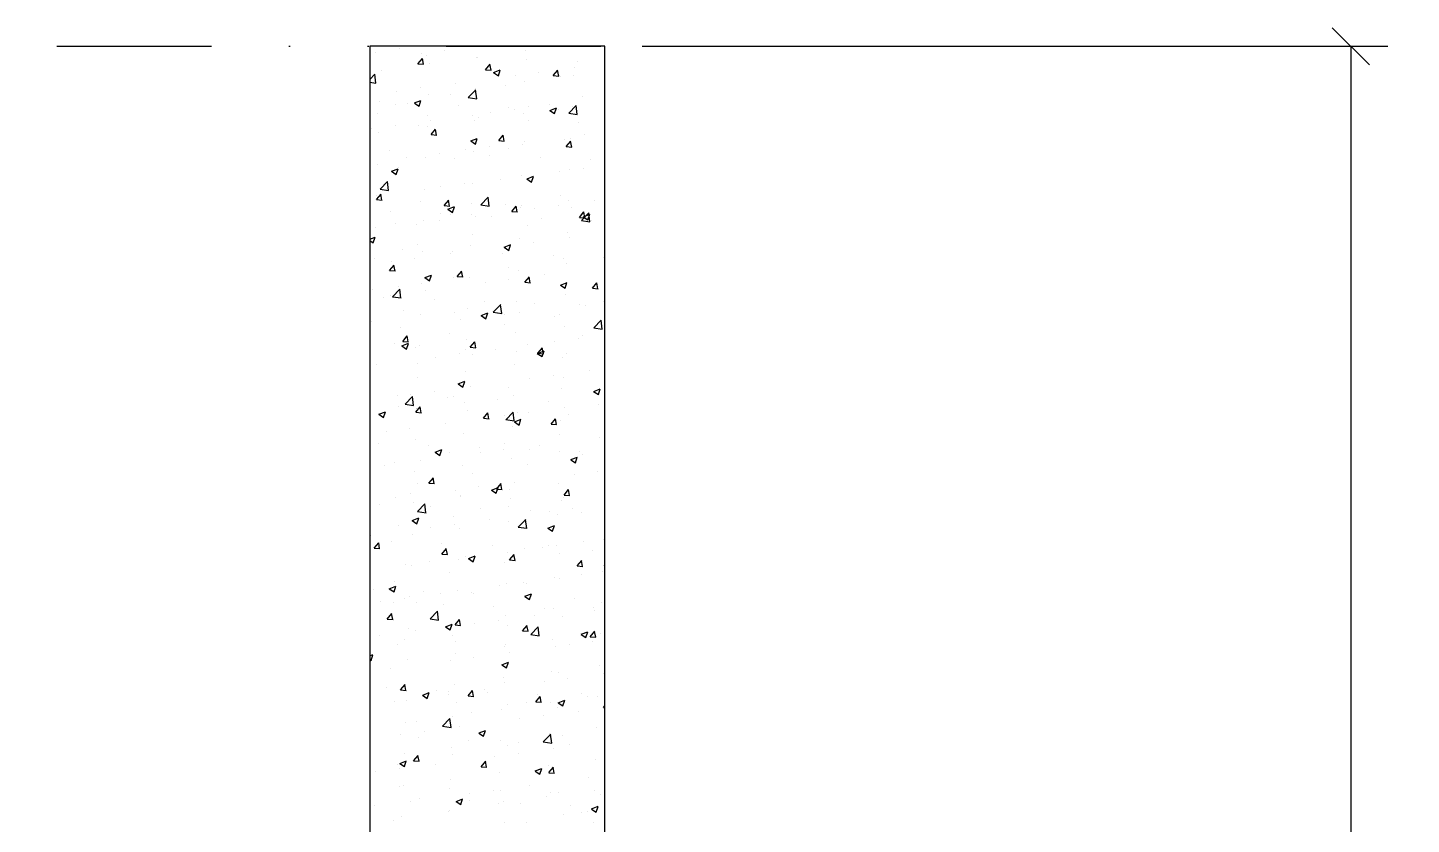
# Model space of a CAD drawing. Header units: millimetres. Extents: x 787 to 8287, y -592 to 17063.
# Drawn here: x 2721.5 to 2833.3, y 9296.5 to 9360.9 of the extents above; entities that cross this region are included whole.
import ezdxf

# ---------------------------------------------------------------- set-up
doc = ezdxf.new("R2010")
doc.units = ezdxf.units.MM
doc.linetypes.add('DIVIDE2', pattern=[0.625, 0.25, -0.125, 0, -0.125, 0, -0.125])
doc.layers.add('COTA', color=241, linetype='Continuous')
doc.layers.add('Nível', color=160, linetype='Continuous')

# ---------------------------------------------------------------- blocks, each defined once
blk = doc.blocks.new('_Oblique')
at = {"color": 0, "linetype": 'ByBlock', "lineweight": -2}
blk.add_line((-0.5, -0.5), (0.5, 0.5), dxfattribs=at)

msp = doc.modelspace()

# ---------------------------------------------------------------- linework, layer by layer
at = {"layer": 'COTA', "linetype": 'ByBlock'}
for p, q in [((2768.16, 9359.4), (2749.16, 9359.4)), ((2749.16, 9359.4), (2749.16, 9213.38)), ((2768.16, 9213.38), (2768.16, 9359.4))]:
    msp.add_line(p, q, dxfattribs=at)
at = {"layer": 'COTA', "linetype": 'Continuous'}
for p, q in [((2751.55, 9359.24), (2751.55, 9359.24)), ((2749.65, 9358.87), (2749.65, 9358.87)), ((2753.05, 9357.98), (2753.42, 9358.42)), ((2753.32, 9358.79), (2753.32, 9358.79)), ((2753.49, 9357.94), (2753.41, 9358.42)), ((2753.72, 9358.69), (2753.72, 9358.69)), ((2755.22, 9359.04), (2755.22, 9359.04)), ((2757.78, 9358.52), (2757.78, 9358.52)), ((2757.83, 9358.49), (2757.83, 9358.49)), ((2761.78, 9359.06), (2761.78, 9359.06)), ((2761.85, 9358.35), (2761.85, 9358.35)), ((2765.92, 9358.18), (2765.92, 9358.18)), ((2749.16, 9356.7), (2749.58, 9357.13)), ((2749.66, 9356.41), (2749.58, 9357.13)), ((2750.07, 9357.46), (2750.07, 9357.46)), ((2753.05, 9357.98), (2753.51, 9357.94)), ((2753.98, 9358), (2753.98, 9358)), ((2758.52, 9357.5), (2758.89, 9357.94)), ((2758.52, 9357.5), (2758.98, 9357.46)), ((2758.96, 9357.46), (2758.87, 9357.94)), ((2759.17, 9357.28), (2759.71, 9357.48)), ((2759.17, 9357.27), (2759.55, 9357.01)), ((2759.55, 9357.01), (2759.7, 9357.47)), ((2760.92, 9357.05), (2760.92, 9357.05)), ((2762.83, 9357.3), (2762.83, 9357.3)), ((2763.99, 9357.03), (2764.35, 9357.46)), ((2763.99, 9357.03), (2764.44, 9356.99)), ((2764.43, 9356.98), (2764.34, 9357.46)), ((2764.56, 9356.98), (2764.56, 9356.98)), ((2765.6, 9357.06), (2765.6, 9357.06)), ((2765.71, 9357.68), (2765.71, 9357.68)), ((2749.16, 9356.49), (2749.66, 9356.42)), ((2751.31, 9355.78), (2751.31, 9355.78)), ((2753.22, 9356.03), (2753.22, 9356.03)), ((2756.11, 9356.41), (2756.11, 9356.41)), ((2757.12, 9355.25), (2757.72, 9355.87)), ((2757.8, 9355.15), (2757.71, 9355.87)), ((2757.73, 9355.95), (2757.73, 9355.95)), ((2760.12, 9356.22), (2760.12, 9356.22)), ((2761.69, 9356.52), (2761.69, 9356.52)), ((2749.97, 9354.93), (2749.97, 9354.93)), ((2751.23, 9354.7), (2751.23, 9354.7)), ((2752.23, 9354.8), (2752.23, 9354.8)), ((2752.77, 9354.82), (2753.3, 9355.02)), ((2752.77, 9354.81), (2753.15, 9354.56)), ((2753.15, 9354.56), (2753.3, 9355.02)), ((2753.88, 9355.46), (2753.88, 9355.46)), ((2755.68, 9355.46), (2755.68, 9355.46)), ((2757.12, 9355.26), (2757.8, 9355.15)), ((2763.71, 9354.67), (2763.71, 9354.67)), ((2766.39, 9355.31), (2766.39, 9355.31)), ((2749.77, 9353.95), (2749.77, 9353.95)), ((2753.84, 9353.78), (2753.84, 9353.78)), ((2756.3, 9354.63), (2756.3, 9354.63)), ((2757.5, 9353.79), (2757.5, 9353.79)), ((2757.91, 9353.61), (2757.91, 9353.61)), ((2758.91, 9354.04), (2758.91, 9354.04)), ((2760.37, 9354.46), (2760.37, 9354.46)), ((2760.82, 9354.29), (2760.82, 9354.29)), ((2761.6, 9353.98), (2761.6, 9353.98)), ((2761.95, 9354.55), (2761.95, 9354.55)), ((2763.72, 9354.21), (2764.26, 9354.41)), ((2763.72, 9354.2), (2764.1, 9353.95)), ((2764.1, 9353.95), (2764.25, 9354.41)), ((2764.43, 9354.29), (2764.43, 9354.29)), ((2765.25, 9353.99), (2765.85, 9354.61)), ((2765.25, 9354), (2765.93, 9353.89)), ((2765.51, 9354.52), (2765.51, 9354.52)), ((2765.93, 9353.89), (2765.84, 9354.61)), ((2749.31, 9352.78), (2749.31, 9352.78)), ((2751.22, 9353.03), (2751.22, 9353.03)), ((2753.06, 9353.02), (2753.06, 9353.02)), ((2753.79, 9352.93), (2753.79, 9352.93)), ((2754.1, 9353.41), (2754.1, 9353.41)), ((2754.11, 9352.25), (2754.48, 9352.69)), ((2754.55, 9352.21), (2754.46, 9352.68)), ((2757.64, 9353.41), (2757.64, 9353.41)), ((2761.97, 9353.43), (2761.97, 9353.43)), ((2766.04, 9353.26), (2766.04, 9353.26)), ((2749.88, 9352.39), (2749.88, 9352.39)), ((2754.11, 9352.25), (2754.57, 9352.21)), ((2757.32, 9351.75), (2757.85, 9351.95)), ((2757.32, 9351.74), (2757.7, 9351.49)), ((2757.7, 9351.49), (2757.85, 9351.95)), ((2759.58, 9351.77), (2759.94, 9352.21)), ((2759.58, 9351.77), (2760.03, 9351.73)), ((2760.02, 9351.73), (2759.93, 9352.21)), ((2761.51, 9351.45), (2761.51, 9351.45)), ((2761.7, 9351.67), (2761.7, 9351.67)), ((2764.86, 9351.88), (2764.86, 9351.88)), ((2765.04, 9351.29), (2765.41, 9351.73)), ((2765.48, 9351.25), (2765.39, 9351.73)), ((2765.42, 9351.98), (2765.42, 9351.98)), ((2766.52, 9352.3), (2766.52, 9352.3)), ((2750.72, 9350.93), (2750.72, 9350.93)), ((2752.1, 9350.4), (2752.1, 9350.4)), ((2753.7, 9350.39), (2753.7, 9350.39)), ((2754.78, 9350.76), (2754.78, 9350.76)), ((2755.97, 9350.36), (2755.97, 9350.36)), ((2756.91, 9351.03), (2756.91, 9351.03)), ((2757.55, 9350.88), (2757.55, 9350.88)), ((2758.82, 9351.29), (2758.82, 9351.29)), ((2758.85, 9350.58), (2758.85, 9350.58)), ((2760.41, 9351.12), (2760.41, 9351.12)), ((2762.92, 9350.41), (2762.92, 9350.41)), ((2765.04, 9351.29), (2765.5, 9351.25)), ((2766.99, 9350.24), (2766.99, 9350.24)), ((2749.21, 9350.02), (2749.21, 9350.02)), ((2749.79, 9349.85), (2749.79, 9349.85)), ((2750.91, 9349.29), (2751.29, 9349.03)), ((2750.92, 9349.29), (2751.45, 9349.5)), ((2751.29, 9349.03), (2751.45, 9349.49)), ((2751.52, 9349.59), (2751.52, 9349.59)), ((2764.51, 9349.29), (2764.51, 9349.29)), ((2765.33, 9349.45), (2765.33, 9349.45)), ((2766.42, 9349.55), (2766.42, 9349.55)), ((2750, 9347.83), (2750.59, 9348.45)), ((2750.67, 9347.73), (2750.59, 9348.45)), ((2754.9, 9348.03), (2754.9, 9348.03)), ((2756.81, 9348.28), (2756.81, 9348.28)), ((2757.46, 9348.34), (2757.46, 9348.34)), ((2759.7, 9348.66), (2759.7, 9348.66)), ((2761.41, 9348.91), (2761.41, 9348.91)), ((2761.86, 9348.68), (2762.24, 9348.42)), ((2761.87, 9348.68), (2762.4, 9348.89)), ((2762.24, 9348.42), (2762.4, 9348.88)), ((2749.23, 9347.03), (2749.23, 9347.03)), ((2749.69, 9347.32), (2749.69, 9347.32)), ((2749.7, 9347), (2750.07, 9347.43)), ((2749.7, 9347), (2750.16, 9346.96)), ((2750, 9347.84), (2750.67, 9347.73)), ((2750.14, 9346.95), (2750.05, 9347.43)), ((2750.09, 9347.4), (2750.09, 9347.4)), ((2753.3, 9346.86), (2753.3, 9346.86)), ((2753.61, 9347.85), (2753.61, 9347.85)), ((2755.17, 9346.52), (2755.54, 9346.96)), ((2755.61, 9346.48), (2755.52, 9346.95)), ((2758.13, 9346.57), (2758.73, 9347.19)), ((2758.81, 9346.47), (2758.72, 9347.19)), ((2764.54, 9347.34), (2764.54, 9347.34)), ((2765.23, 9346.91), (2765.23, 9346.91)), ((2767.3, 9346.92), (2767.3, 9346.92)), ((2750.84, 9346.01), (2750.84, 9346.01)), ((2754.91, 9345.84), (2754.91, 9345.84)), ((2755.17, 9346.52), (2755.62, 9346.48)), ((2755.46, 9346.22), (2756, 9346.43)), ((2755.46, 9346.22), (2755.84, 9345.96)), ((2755.65, 9345.81), (2755.65, 9345.81)), ((2755.84, 9345.96), (2756, 9346.42)), ((2757.36, 9345.8), (2757.36, 9345.8)), ((2757.37, 9346.69), (2757.37, 9346.69)), ((2758.13, 9346.58), (2758.81, 9346.47)), ((2760.1, 9346.57), (2760.1, 9346.57)), ((2760.63, 9346.04), (2761, 9346.48)), ((2760.63, 9346.04), (2761.09, 9346)), ((2761.07, 9346), (2760.99, 9346.48)), ((2761.32, 9346.37), (2761.32, 9346.37)), ((2761.44, 9346.52), (2761.44, 9346.52)), ((2762.51, 9346.29), (2762.51, 9346.29)), ((2764.41, 9346.54), (2764.41, 9346.54)), ((2765.5, 9346.35), (2765.5, 9346.35)), ((2766.1, 9345.56), (2766.47, 9346)), ((2766.26, 9345.31), (2766.86, 9345.93)), ((2766.42, 9345.61), (2766.95, 9345.82)), ((2766.54, 9345.52), (2766.45, 9346)), ((2766.79, 9345.35), (2766.95, 9345.81)), ((2766.94, 9345.2), (2766.85, 9345.93)), ((2749.6, 9344.78), (2749.6, 9344.78)), ((2751.21, 9345.05), (2751.21, 9345.05)), ((2752.9, 9345.02), (2752.9, 9345.02)), ((2753.51, 9345.32), (2753.51, 9345.32)), ((2754.81, 9345.28), (2754.81, 9345.28)), ((2757.69, 9345.66), (2757.69, 9345.66)), ((2758.97, 9345.67), (2758.97, 9345.67)), ((2761.92, 9344.9), (2761.92, 9344.9)), ((2763.04, 9345.49), (2763.04, 9345.49)), ((2766.1, 9345.56), (2766.56, 9345.52)), ((2766.26, 9345.31), (2766.94, 9345.21)), ((2766.37, 9345.66), (2766.37, 9345.66)), ((2766.41, 9345.61), (2766.79, 9345.35)), ((2767.11, 9345.32), (2767.11, 9345.32)), ((2749.16, 9343.8), (2749.6, 9343.97)), ((2749.16, 9343.69), (2749.44, 9343.5)), ((2749.44, 9343.5), (2749.59, 9343.96)), ((2757.48, 9344.14), (2757.48, 9344.14)), ((2761.23, 9343.84), (2761.23, 9343.84)), ((2762.41, 9343.53), (2762.41, 9343.53)), ((2765.14, 9344.37), (2765.14, 9344.37)), ((2765.29, 9343.91), (2765.29, 9343.91)), ((2751.78, 9342.99), (2751.78, 9342.99)), ((2753.04, 9343.37), (2753.04, 9343.37)), ((2753.42, 9342.78), (2753.42, 9342.78)), ((2755.69, 9342.65), (2755.69, 9342.65)), ((2755.85, 9342.82), (2755.85, 9342.82)), ((2757.27, 9343.27), (2757.27, 9343.27)), ((2759.92, 9342.64), (2759.92, 9342.64)), ((2760.01, 9343.16), (2760.55, 9343.36)), ((2760.01, 9343.15), (2760.39, 9342.89)), ((2760.39, 9342.89), (2760.54, 9343.35)), ((2760.5, 9343.28), (2760.5, 9343.28)), ((2763.99, 9342.47), (2763.99, 9342.47)), ((2749.51, 9342.24), (2749.51, 9342.24)), ((2750.76, 9341.27), (2751.13, 9341.7)), ((2750.76, 9341.26), (2751.22, 9341.23)), ((2750.9, 9342.02), (2750.9, 9342.02)), ((2751.2, 9341.22), (2751.11, 9341.7)), ((2752.8, 9342.27), (2752.8, 9342.27)), ((2760.39, 9341.47), (2760.39, 9341.47)), ((2761.14, 9341.3), (2761.14, 9341.3)), ((2764.83, 9342.23), (2764.83, 9342.23)), ((2765.05, 9341.84), (2765.05, 9341.84)), ((2768.05, 9342.3), (2768.05, 9342.3)), ((2768.1, 9341.54), (2768.1, 9341.54)), ((2753.33, 9340.24), (2753.33, 9340.24)), ((2753.61, 9340.7), (2754.14, 9340.9)), ((2753.61, 9340.69), (2753.99, 9340.44)), ((2753.99, 9340.44), (2754.14, 9340.9)), ((2755.95, 9340.71), (2755.95, 9340.71)), ((2756.23, 9340.79), (2756.59, 9341.22)), ((2756.23, 9340.79), (2756.68, 9340.75)), ((2756.67, 9340.74), (2756.58, 9341.22)), ((2757.18, 9340.73), (2757.18, 9340.73)), ((2758.5, 9340.28), (2758.5, 9340.28)), ((2760.4, 9340.53), (2760.4, 9340.53)), ((2761.69, 9340.31), (2762.06, 9340.75)), ((2761.69, 9340.31), (2762.15, 9340.27)), ((2762.13, 9340.27), (2762.04, 9340.74)), ((2763.29, 9340.91), (2763.29, 9340.91)), ((2764.56, 9340.09), (2765.1, 9340.29)), ((2764.94, 9339.83), (2765.09, 9340.29)), ((2767.16, 9339.83), (2767.52, 9340.27)), ((2767.6, 9339.79), (2767.51, 9340.27)), ((2749.42, 9339.71), (2749.42, 9339.71)), ((2750.3, 9339.09), (2750.3, 9339.09)), ((2750.8, 9339.26), (2750.8, 9339.26)), ((2751.01, 9339.15), (2751.6, 9339.77)), ((2751.01, 9339.15), (2751.69, 9339.05)), ((2751.5, 9339.94), (2751.5, 9339.94)), ((2751.68, 9339.04), (2751.6, 9339.77)), ((2753.68, 9339.64), (2753.68, 9339.64)), ((2764.56, 9340.08), (2764.94, 9339.83)), ((2764.96, 9339.3), (2764.96, 9339.3)), ((2767.16, 9339.83), (2767.61, 9339.79)), ((2751.91, 9338.07), (2751.91, 9338.07)), ((2754.37, 9338.92), (2754.37, 9338.92)), ((2755.97, 9337.9), (2755.97, 9337.9)), ((2757.09, 9338.19), (2757.09, 9338.19)), ((2758.44, 9338.75), (2758.44, 9338.75)), ((2759.14, 9337.89), (2759.74, 9338.51)), ((2759.14, 9337.89), (2759.82, 9337.79)), ((2759.82, 9337.78), (2759.73, 9338.5)), ((2761.04, 9338.76), (2761.04, 9338.76)), ((2761.29, 9337.9), (2761.29, 9337.9)), ((2762.5, 9338.58), (2762.5, 9338.58)), ((2766.1, 9338.54), (2766.1, 9338.54)), ((2766.57, 9338.41), (2766.57, 9338.41)), ((2768.01, 9338.79), (2768.01, 9338.79)), ((2749.32, 9337.17), (2749.32, 9337.17)), ((2753.24, 9337.71), (2753.24, 9337.71)), ((2756.49, 9337.27), (2756.49, 9337.27)), ((2758.16, 9337.63), (2758.69, 9337.84)), ((2758.16, 9337.62), (2758.54, 9337.37)), ((2758.4, 9337.52), (2758.4, 9337.52)), ((2758.54, 9337.37), (2758.69, 9337.83)), ((2760.04, 9337.73), (2760.04, 9337.73)), ((2760.08, 9336.92), (2760.08, 9336.92)), ((2764.11, 9337.56), (2764.11, 9337.56)), ((2764.52, 9337.69), (2764.52, 9337.69)), ((2767.27, 9336.63), (2767.87, 9337.24)), ((2767.95, 9336.52), (2767.86, 9337.24)), ((2751.68, 9336.64), (2751.68, 9336.64)), ((2751.82, 9335.53), (2752.19, 9335.97)), ((2752.26, 9335.49), (2752.17, 9335.97)), ((2755.63, 9336.16), (2755.63, 9336.16)), ((2756.99, 9335.66), (2756.99, 9335.66)), ((2760.95, 9336.23), (2760.95, 9336.23)), ((2764.86, 9336.76), (2764.86, 9336.76)), ((2766, 9335.78), (2766, 9335.78)), ((2766.35, 9336.01), (2766.35, 9336.01)), ((2767.27, 9336.63), (2767.95, 9336.53)), ((2749.23, 9334.63), (2749.23, 9334.63)), ((2751.19, 9335.4), (2751.19, 9335.4)), ((2751.75, 9335.17), (2752.13, 9334.91)), ((2751.76, 9335.17), (2752.29, 9335.38)), ((2751.82, 9335.53), (2752.27, 9335.49)), ((2752.13, 9334.91), (2752.29, 9335.37)), ((2752.85, 9335.05), (2752.85, 9335.05)), ((2753.14, 9335.17), (2753.14, 9335.17)), ((2756.92, 9334.88), (2756.92, 9334.88)), ((2757.28, 9335.06), (2757.65, 9335.49)), ((2757.28, 9335.06), (2757.74, 9335.02)), ((2757.72, 9335.01), (2757.64, 9335.49)), ((2759.28, 9334.9), (2759.28, 9334.9)), ((2760.99, 9334.71), (2760.99, 9334.71)), ((2761.9, 9335.25), (2761.9, 9335.25)), ((2762.7, 9334.56), (2763.08, 9334.3)), ((2762.71, 9334.56), (2763.24, 9334.77)), ((2762.75, 9334.58), (2763.12, 9335.02)), ((2762.75, 9334.58), (2763.2, 9334.54)), ((2763.08, 9334.3), (2763.24, 9334.76)), ((2763.19, 9334.53), (2763.1, 9335.01)), ((2764.09, 9335.53), (2764.09, 9335.53)), ((2749.68, 9333.63), (2749.68, 9333.63)), ((2753.01, 9333.72), (2753.01, 9333.72)), ((2754.49, 9334.27), (2754.49, 9334.27)), ((2756.4, 9334.52), (2756.4, 9334.52)), ((2757.46, 9334.49), (2757.46, 9334.49)), ((2760.86, 9333.69), (2760.86, 9333.69)), ((2764.77, 9334.23), (2764.77, 9334.23)), ((2765.05, 9334.53), (2765.05, 9334.53)), ((2753.05, 9332.63), (2753.05, 9332.63)), ((2756.31, 9332.1), (2756.84, 9332.31)), ((2756.68, 9331.84), (2756.84, 9332.3)), ((2756.9, 9333.12), (2756.9, 9333.12)), ((2762.09, 9332.53), (2762.09, 9332.53)), ((2764, 9332.78), (2764, 9332.78)), ((2764.81, 9332.58), (2764.81, 9332.58)), ((2766.88, 9333.16), (2766.88, 9333.16)), ((2752.48, 9331.26), (2752.48, 9331.26)), ((2754.39, 9331.51), (2754.39, 9331.51)), ((2756.3, 9332.1), (2756.68, 9331.84)), ((2757.28, 9331.89), (2757.28, 9331.89)), ((2760.37, 9331.82), (2760.37, 9331.82)), ((2764.68, 9331.69), (2764.68, 9331.69)), ((2767.25, 9331.49), (2767.63, 9331.23)), ((2767.26, 9331.49), (2767.79, 9331.7)), ((2767.63, 9331.23), (2767.79, 9331.69)), ((2751.37, 9331.16), (2751.37, 9331.16)), ((2751.48, 9330.3), (2751.48, 9330.3)), ((2752.02, 9330.46), (2752.61, 9331.08)), ((2752.02, 9330.47), (2752.7, 9330.36)), ((2752.69, 9330.36), (2752.61, 9331.08)), ((2752.88, 9329.8), (2753.24, 9330.24)), ((2752.96, 9330.1), (2752.96, 9330.1)), ((2752.97, 9330.13), (2752.97, 9330.13)), ((2753.31, 9329.76), (2753.23, 9330.24)), ((2755.44, 9330.98), (2755.44, 9330.98)), ((2755.92, 9331.06), (2755.92, 9331.06)), ((2756.81, 9330.58), (2756.81, 9330.58)), ((2759.5, 9330.81), (2759.5, 9330.81)), ((2760.77, 9331.15), (2760.77, 9331.15)), ((2763.57, 9330.64), (2763.57, 9330.64)), ((2764.88, 9330.15), (2764.88, 9330.15)), ((2767.64, 9330.47), (2767.64, 9330.47)), ((2749.9, 9329.65), (2750.44, 9329.85)), ((2749.9, 9329.64), (2750.28, 9329.39)), ((2750.28, 9329.39), (2750.43, 9329.85)), ((2752.88, 9329.8), (2753.33, 9329.76)), ((2757.04, 9329.96), (2757.04, 9329.96)), ((2758.34, 9329.32), (2758.71, 9329.76)), ((2758.34, 9329.32), (2758.8, 9329.28)), ((2758.78, 9329.28), (2758.69, 9329.76)), ((2760.08, 9329.52), (2760.08, 9329.52)), ((2760.15, 9329.2), (2760.75, 9329.82)), ((2760.15, 9329.21), (2760.83, 9329.1)), ((2760.83, 9329.1), (2760.74, 9329.82)), ((2760.85, 9329.04), (2761.39, 9329.24)), ((2760.85, 9329.03), (2761.23, 9328.77)), ((2761.11, 9329.79), (2761.11, 9329.79)), ((2761.23, 9328.77), (2761.38, 9329.24)), ((2761.99, 9329.77), (2761.99, 9329.77)), ((2763.81, 9328.85), (2764.17, 9329.28)), ((2764.25, 9328.8), (2764.16, 9329.28)), ((2764.58, 9329.15), (2764.58, 9329.15)), ((2765.18, 9329.62), (2765.18, 9329.62)), ((2750.48, 9328.26), (2750.48, 9328.26)), ((2752.39, 9328.51), (2752.39, 9328.51)), ((2755.27, 9328.89), (2755.27, 9328.89)), ((2756.71, 9328.05), (2756.71, 9328.05)), ((2760.67, 9328.62), (2760.67, 9328.62)), ((2763.81, 9328.85), (2764.26, 9328.81)), ((2764.5, 9328.04), (2764.5, 9328.04)), ((2749.85, 9327.28), (2749.85, 9327.28)), ((2752.87, 9327.56), (2752.87, 9327.56)), ((2753.92, 9327.11), (2753.92, 9327.11)), ((2754.45, 9326.58), (2754.98, 9326.78)), ((2754.83, 9326.32), (2754.98, 9326.78)), ((2757.99, 9326.94), (2757.99, 9326.94)), ((2759.99, 9326.77), (2759.99, 9326.77)), ((2760.05, 9327.27), (2760.05, 9327.27)), ((2762.05, 9326.77), (2762.05, 9326.77)), ((2762.87, 9327.15), (2762.87, 9327.15)), ((2767.69, 9327.78), (2767.69, 9327.78)), ((2751.17, 9325.75), (2751.17, 9325.75)), ((2753.27, 9325.88), (2753.27, 9325.88)), ((2754.45, 9326.57), (2754.83, 9326.32)), ((2755.61, 9326.51), (2755.61, 9326.51)), ((2758.08, 9326.52), (2758.08, 9326.52)), ((2760.58, 9326.08), (2760.58, 9326.08)), ((2761.88, 9325.6), (2761.88, 9325.6)), ((2764.49, 9326.62), (2764.49, 9326.62)), ((2765.4, 9325.97), (2765.94, 9326.17)), ((2765.4, 9325.96), (2765.78, 9325.71)), ((2765.78, 9325.71), (2765.93, 9326.17)), ((2766.12, 9326.59), (2766.12, 9326.59)), ((2766.32, 9326.36), (2766.32, 9326.36)), ((2750.38, 9325.5), (2750.38, 9325.5)), ((2752.77, 9325.02), (2752.77, 9325.02)), ((2753.93, 9324.07), (2754.3, 9324.51)), ((2754.37, 9324.03), (2754.28, 9324.5)), ((2756.62, 9325.51), (2756.62, 9325.51)), ((2757.44, 9324.84), (2757.44, 9324.84)), ((2765.68, 9324.77), (2765.68, 9324.77)), ((2767.59, 9325.03), (2767.59, 9325.03)), ((2752.99, 9324.08), (2752.99, 9324.08)), ((2753.93, 9324.07), (2754.39, 9324.03)), ((2756.08, 9323.51), (2756.08, 9323.51)), ((2757.98, 9323.76), (2757.98, 9323.76)), ((2759, 9323.51), (2759.53, 9323.72)), ((2759, 9323.5), (2759.38, 9323.25)), ((2759.38, 9323.25), (2759.53, 9323.71)), ((2759.4, 9323.59), (2759.77, 9324.03)), ((2759.4, 9323.59), (2759.85, 9323.55)), ((2759.84, 9323.55), (2759.75, 9324.03)), ((2760.49, 9323.54), (2760.49, 9323.54)), ((2760.87, 9324.14), (2760.87, 9324.14)), ((2764.4, 9324.08), (2764.4, 9324.08)), ((2764.86, 9323.11), (2765.23, 9323.55)), ((2765.3, 9323.07), (2765.22, 9323.55)), ((2749.97, 9322.37), (2749.97, 9322.37)), ((2751.26, 9322.88), (2751.26, 9322.88)), ((2752.44, 9323.22), (2752.44, 9323.22)), ((2752.68, 9322.49), (2752.68, 9322.49)), ((2753.03, 9321.78), (2753.62, 9322.4)), ((2753.7, 9321.67), (2753.62, 9322.4)), ((2756.5, 9323.04), (2756.5, 9323.04)), ((2756.53, 9322.97), (2756.53, 9322.97)), ((2760.57, 9322.87), (2760.57, 9322.87)), ((2764.64, 9322.7), (2764.64, 9322.7)), ((2764.79, 9322.93), (2764.79, 9322.93)), ((2764.86, 9323.11), (2765.32, 9323.07)), ((2752.6, 9321.05), (2753.13, 9321.26)), ((2752.97, 9320.79), (2753.13, 9321.25)), ((2753.03, 9321.79), (2753.71, 9321.68)), ((2754.04, 9322.19), (2754.04, 9322.19)), ((2755.9, 9321.41), (2755.9, 9321.41)), ((2758.11, 9322.02), (2758.11, 9322.02)), ((2758.86, 9321.14), (2758.86, 9321.14)), ((2760.35, 9322.17), (2760.35, 9322.17)), ((2761.16, 9320.52), (2761.76, 9321.14)), ((2761.84, 9320.41), (2761.75, 9321.14)), ((2762.18, 9321.85), (2762.18, 9321.85)), ((2763.68, 9321.77), (2763.68, 9321.77)), ((2764.31, 9321.54), (2764.31, 9321.54)), ((2765.58, 9322.02), (2765.58, 9322.02)), ((2766.25, 9321.68), (2766.25, 9321.68)), ((2768.16, 9322.03), (2768.16, 9322.03)), ((2751.46, 9320.65), (2751.46, 9320.65)), ((2752.59, 9321.05), (2752.97, 9320.79)), ((2754.07, 9320.5), (2754.07, 9320.5)), ((2755.98, 9320.76), (2755.98, 9320.76)), ((2756.44, 9320.44), (2756.44, 9320.44)), ((2760.39, 9321.01), (2760.39, 9321.01)), ((2761.16, 9320.52), (2761.84, 9320.42)), ((2763.55, 9320.44), (2764.08, 9320.65)), ((2763.55, 9320.44), (2763.92, 9320.18)), ((2763.92, 9320.18), (2764.08, 9320.64)), ((2749.26, 9319.87), (2749.26, 9319.87)), ((2749.52, 9318.82), (2749.89, 9319.25)), ((2749.96, 9318.77), (2749.88, 9319.25)), ((2750.92, 9319.34), (2750.92, 9319.34)), ((2752.59, 9319.95), (2752.59, 9319.95)), ((2754.99, 9319.17), (2754.99, 9319.17)), ((2759.06, 9319), (2759.06, 9319)), ((2763.58, 9319.02), (2763.58, 9319.02)), ((2764.21, 9319.01), (2764.21, 9319.01)), ((2766.47, 9319.39), (2766.47, 9319.39)), ((2768.06, 9319.5), (2768.06, 9319.5)), ((2749.52, 9318.82), (2749.98, 9318.78)), ((2754.99, 9318.34), (2755.36, 9318.78)), ((2754.99, 9318.34), (2755.45, 9318.3)), ((2755.43, 9318.3), (2755.34, 9318.77)), ((2756.34, 9317.9), (2756.34, 9317.9)), ((2756.86, 9318.13), (2756.86, 9318.13)), ((2757.14, 9317.98), (2757.52, 9317.72)), ((2757.15, 9317.99), (2757.68, 9318.19)), ((2757.52, 9317.72), (2757.68, 9318.18)), ((2760.3, 9318.47), (2760.3, 9318.47)), ((2760.46, 9317.86), (2760.82, 9318.3)), ((2760.46, 9317.86), (2760.91, 9317.82)), ((2760.9, 9317.82), (2760.81, 9318.29)), ((2761.67, 9318.76), (2761.67, 9318.76)), ((2763.12, 9318.83), (2763.12, 9318.83)), ((2764.47, 9318.39), (2764.47, 9318.39)), ((2765.92, 9317.38), (2766.29, 9317.82)), ((2766.36, 9317.34), (2766.27, 9317.82)), ((2767.19, 9318.66), (2767.19, 9318.66)), ((2752.07, 9317.5), (2752.07, 9317.5)), ((2752.5, 9317.41), (2752.5, 9317.41)), ((2753.97, 9317.75), (2753.97, 9317.75)), ((2755.59, 9316.86), (2755.59, 9316.86)), ((2760.03, 9317.63), (2760.03, 9317.63)), ((2765.92, 9317.38), (2766.38, 9317.34)), ((2766.3, 9316.71), (2766.3, 9316.71)), ((2767.97, 9316.96), (2767.97, 9316.96)), ((2768.09, 9317.37), (2768.16, 9317.32)), ((2768.1, 9317.38), (2768.16, 9317.4)), ((2750.74, 9315.53), (2751.28, 9315.73)), ((2751.12, 9315.27), (2751.27, 9315.73)), ((2751.14, 9316.1), (2751.14, 9316.1)), ((2759.67, 9315.76), (2759.67, 9315.76)), ((2760.21, 9315.93), (2760.21, 9315.93)), ((2761.57, 9316.01), (2761.57, 9316.01)), ((2761.86, 9315.95), (2761.86, 9315.95)), ((2764.12, 9316.47), (2764.12, 9316.47)), ((2764.46, 9316.39), (2764.46, 9316.39)), ((2749.44, 9315.45), (2749.44, 9315.45)), ((2750.06, 9314.49), (2750.06, 9314.49)), ((2750.74, 9315.52), (2751.12, 9315.27)), ((2751.04, 9314.43), (2751.04, 9314.43)), ((2751.97, 9314.74), (2751.97, 9314.74)), ((2752.4, 9314.88), (2752.4, 9314.88)), ((2752.97, 9314.43), (2752.97, 9314.43)), ((2753.5, 9315.28), (2753.5, 9315.28)), ((2754.85, 9315.12), (2754.85, 9315.12)), ((2756.25, 9315.36), (2756.25, 9315.36)), ((2757.41, 9315.19), (2757.41, 9315.19)), ((2757.57, 9315.11), (2757.57, 9315.11)), ((2761.64, 9314.93), (2761.64, 9314.93)), ((2761.69, 9314.92), (2762.23, 9315.12)), ((2761.69, 9314.91), (2762.07, 9314.66)), ((2762.07, 9314.66), (2762.22, 9315.12)), ((2765.71, 9314.76), (2765.71, 9314.76)), ((2767.88, 9314.42), (2767.88, 9314.42)), ((2750.58, 9313.08), (2750.95, 9313.52)), ((2751.02, 9313.04), (2750.93, 9313.52)), ((2754.04, 9313.1), (2754.63, 9313.71)), ((2754.71, 9312.99), (2754.63, 9313.71)), ((2755.11, 9314.25), (2755.11, 9314.25)), ((2759.18, 9314.08), (2759.18, 9314.08)), ((2760.12, 9313.4), (2760.12, 9313.4)), ((2762.46, 9313.38), (2762.46, 9313.38)), ((2763.25, 9313.91), (2763.25, 9313.91)), ((2764.03, 9313.93), (2764.03, 9313.93)), ((2767.27, 9314.02), (2767.27, 9314.02)), ((2767.31, 9313.74), (2767.31, 9313.74)), ((2750.58, 9313.08), (2751.04, 9313.04)), ((2752.31, 9312.34), (2752.31, 9312.34)), ((2754.04, 9313.1), (2754.72, 9313)), ((2755.29, 9312.46), (2755.83, 9312.66)), ((2755.29, 9312.45), (2755.67, 9312.2)), ((2755.67, 9312.2), (2755.82, 9312.66)), ((2756.05, 9312.61), (2756.41, 9313.04)), ((2756.05, 9312.61), (2756.5, 9312.57)), ((2756.16, 9312.83), (2756.16, 9312.83)), ((2756.49, 9312.56), (2756.4, 9313.04)), ((2757.66, 9312.75), (2757.66, 9312.75)), ((2759.57, 9313), (2759.57, 9313)), ((2760.32, 9312.52), (2760.32, 9312.52)), ((2761.51, 9312.13), (2761.88, 9312.57)), ((2761.95, 9312.09), (2761.86, 9312.56)), ((2762.17, 9311.83), (2762.77, 9312.45)), ((2762.85, 9311.73), (2762.76, 9312.45)), ((2764.77, 9313.29), (2764.77, 9313.29)), ((2749.96, 9311.74), (2749.96, 9311.74)), ((2751.99, 9311.4), (2751.99, 9311.4)), ((2752.85, 9312.12), (2752.85, 9312.12)), ((2755.88, 9311.76), (2755.88, 9311.76)), ((2756.06, 9311.23), (2756.06, 9311.23)), ((2760.12, 9311.06), (2760.12, 9311.06)), ((2761.51, 9312.13), (2761.97, 9312.09)), ((2762.17, 9311.84), (2762.85, 9311.73)), ((2763.94, 9311.4), (2763.94, 9311.4)), ((2766.24, 9311.85), (2766.78, 9312.05)), ((2766.24, 9311.84), (2766.62, 9311.59)), ((2766.62, 9311.59), (2766.77, 9312.05)), ((2766.98, 9311.65), (2767.35, 9312.09)), ((2766.98, 9311.65), (2767.43, 9311.61)), ((2767.17, 9311.26), (2767.17, 9311.26)), ((2767.42, 9311.61), (2767.33, 9312.08)), ((2767.79, 9311.89), (2767.79, 9311.89)), ((2749.16, 9310.11), (2749.42, 9310.21)), ((2749.27, 9309.74), (2749.42, 9310.2)), ((2751.44, 9311), (2751.44, 9311)), ((2756.07, 9310.29), (2756.07, 9310.29)), ((2757.57, 9310), (2757.57, 9310)), ((2760.02, 9310.86), (2760.02, 9310.86)), ((2760.45, 9310.38), (2760.45, 9310.38)), ((2764.19, 9310.89), (2764.19, 9310.89)), ((2765.26, 9311.01), (2765.26, 9311.01)), ((2749.16, 9309.81), (2749.27, 9309.74)), ((2750.85, 9309.11), (2750.85, 9309.11)), ((2752.22, 9309.8), (2752.22, 9309.8)), ((2755.66, 9309.75), (2755.66, 9309.75)), ((2759.84, 9309.39), (2760.37, 9309.6)), ((2759.84, 9309.39), (2760.22, 9309.13)), ((2760.22, 9309.13), (2760.37, 9309.59)), ((2763.84, 9308.86), (2763.84, 9308.86)), ((2767.69, 9309.35), (2767.69, 9309.35)), ((2751.64, 9307.35), (2752.01, 9307.79)), ((2752.08, 9307.31), (2751.99, 9307.79)), ((2755.97, 9307.75), (2755.97, 9307.75)), ((2759.93, 9308.32), (2759.93, 9308.32)), ((2760.01, 9307.98), (2760.01, 9307.98)), ((2763.26, 9308.01), (2763.26, 9308.01)), ((2764.45, 9308.74), (2764.45, 9308.74)), ((2765.17, 9308.26), (2765.17, 9308.26)), ((2768.05, 9308.64), (2768.05, 9308.64)), ((2750.5, 9307.51), (2750.5, 9307.51)), ((2751.64, 9307.35), (2752.09, 9307.31)), ((2752.12, 9307.27), (2752.12, 9307.27)), ((2753.43, 9306.93), (2753.81, 9306.67)), ((2753.44, 9306.93), (2753.97, 9307.14)), ((2753.65, 9306.74), (2753.65, 9306.74)), ((2753.81, 9306.67), (2753.97, 9307.13)), ((2754.57, 9307.34), (2754.57, 9307.34)), ((2755.56, 9307.21), (2755.56, 9307.21)), ((2755.56, 9306.99), (2755.56, 9306.99)), ((2757.1, 9306.88), (2757.47, 9307.31)), ((2757.1, 9306.87), (2757.56, 9306.83)), ((2757.54, 9306.83), (2757.46, 9307.31)), ((2758.45, 9307.37), (2758.45, 9307.37)), ((2758.64, 9307.17), (2758.64, 9307.17)), ((2762.57, 9306.4), (2762.94, 9306.83)), ((2762.71, 9307), (2762.71, 9307)), ((2763.01, 9306.35), (2762.92, 9306.83)), ((2766.28, 9307.07), (2766.28, 9307.07)), ((2766.77, 9306.82), (2766.77, 9306.82)), ((2767.6, 9306.81), (2767.6, 9306.81)), ((2751.12, 9306.45), (2751.12, 9306.45)), ((2752.11, 9306.49), (2752.11, 9306.49)), ((2756.18, 9306.32), (2756.18, 9306.32)), ((2757.39, 9305.54), (2757.39, 9305.54)), ((2759.84, 9305.79), (2759.84, 9305.79)), ((2760.25, 9306.14), (2760.25, 9306.14)), ((2761.83, 9306.3), (2761.83, 9306.3)), ((2762.57, 9306.4), (2763.03, 9306.36)), ((2763.75, 9306.32), (2763.75, 9306.32)), ((2764.31, 9305.97), (2764.31, 9305.97)), ((2764.39, 9306.32), (2764.92, 9306.53)), ((2764.39, 9306.32), (2764.76, 9306.06)), ((2764.76, 9306.06), (2764.92, 9306.52)), ((2766.05, 9305.63), (2766.05, 9305.63)), ((2768.04, 9305.92), (2768.16, 9306.07)), ((2768.04, 9305.92), (2768.16, 9305.91)), ((2752.03, 9304.73), (2752.03, 9304.73)), ((2752.95, 9304.78), (2752.95, 9304.78)), ((2755.05, 9304.41), (2755.64, 9305.03)), ((2755.05, 9304.42), (2755.73, 9304.31)), ((2755.73, 9304.31), (2755.64, 9305.03)), ((2755.88, 9305.22), (2755.88, 9305.22)), ((2756.44, 9304.37), (2756.44, 9304.37)), ((2761.25, 9305), (2761.25, 9305)), ((2763.16, 9305.25), (2763.16, 9305.25)), ((2751.65, 9303.74), (2751.65, 9303.74)), ((2753.06, 9303.47), (2753.06, 9303.47)), ((2753.56, 9303.99), (2753.56, 9303.99)), ((2757.12, 9303.29), (2757.12, 9303.29)), ((2757.98, 9303.86), (2758.36, 9303.6)), ((2757.99, 9303.87), (2758.52, 9304.07)), ((2758.36, 9303.6), (2758.52, 9304.06)), ((2759.75, 9303.25), (2759.75, 9303.25)), ((2763.18, 9303.15), (2763.78, 9303.77)), ((2763.66, 9303.79), (2763.66, 9303.79)), ((2763.86, 9303.05), (2763.77, 9303.77)), ((2764.74, 9303.64), (2764.74, 9303.64)), ((2767.51, 9304.28), (2767.51, 9304.28)), ((2751.94, 9302.19), (2751.94, 9302.19)), ((2755.79, 9302.68), (2755.79, 9302.68)), ((2760.3, 9302.87), (2760.3, 9302.87)), ((2761.16, 9302.25), (2761.16, 9302.25)), ((2761.19, 9303.12), (2761.19, 9303.12)), ((2763.18, 9303.16), (2763.86, 9303.05)), ((2764.04, 9302.63), (2764.04, 9302.63)), ((2765.26, 9302.95), (2765.26, 9302.95)), ((2751.41, 9301.35), (2751.41, 9301.35)), ((2751.58, 9301.41), (2752.12, 9301.61)), ((2751.58, 9301.4), (2751.96, 9301.15)), ((2751.96, 9301.15), (2752.11, 9301.61)), ((2752.7, 9301.62), (2753.06, 9302.06)), ((2752.7, 9301.62), (2753.15, 9301.58)), ((2753.14, 9301.58), (2753.05, 9302.06)), ((2754.44, 9301.36), (2754.44, 9301.36)), ((2755.86, 9302.11), (2755.86, 9302.11)), ((2758.16, 9301.14), (2758.53, 9301.58)), ((2758.16, 9301.14), (2758.62, 9301.1)), ((2758.6, 9301.1), (2758.51, 9301.58)), ((2759.25, 9302), (2759.25, 9302)), ((2762.53, 9300.8), (2763.07, 9301)), ((2762.91, 9300.54), (2763.06, 9301)), ((2763.57, 9301.25), (2763.57, 9301.25)), ((2763.63, 9300.67), (2764, 9301.1)), ((2764.07, 9300.62), (2763.98, 9301.1)), ((2767.41, 9301.74), (2767.41, 9301.74)), ((2749.64, 9300.73), (2749.64, 9300.73)), ((2751.55, 9300.98), (2751.55, 9300.98)), ((2755.7, 9300.14), (2755.7, 9300.14)), ((2759.65, 9300.71), (2759.65, 9300.71)), ((2762.53, 9300.79), (2762.91, 9300.54)), ((2763.63, 9300.66), (2764.08, 9300.62)), ((2766.85, 9300.26), (2766.85, 9300.26)), ((2751.57, 9299.57), (2751.57, 9299.57)), ((2751.85, 9299.66), (2751.85, 9299.66)), ((2755.64, 9299.4), (2755.64, 9299.4)), ((2757.25, 9298.99), (2757.25, 9298.99)), ((2759.15, 9299.24), (2759.15, 9299.24)), ((2759.71, 9299.23), (2759.71, 9299.23)), ((2762.04, 9299.62), (2762.04, 9299.62)), ((2763.77, 9299.06), (2763.77, 9299.06)), ((2764.43, 9299.09), (2764.43, 9299.09)), ((2767.32, 9299.2), (2767.32, 9299.2)), ((2767.84, 9298.88), (2767.84, 9298.88)), ((2749.55, 9297.98), (2749.55, 9297.98)), ((2752.43, 9298.36), (2752.43, 9298.36)), ((2753.18, 9298.55), (2753.18, 9298.55)), ((2756.13, 9298.34), (2756.67, 9298.55)), ((2756.13, 9298.33), (2756.51, 9298.08)), ((2756.51, 9298.08), (2756.66, 9298.54)), ((2757.25, 9298.38), (2757.25, 9298.38)), ((2759.56, 9298.18), (2759.56, 9298.18)), ((2759.99, 9298.33), (2759.99, 9298.33)), ((2761.31, 9298.2), (2761.31, 9298.2)), ((2763.47, 9298.71), (2763.47, 9298.71)), ((2765.38, 9298.03), (2765.38, 9298.03)), ((2767.08, 9297.73), (2767.62, 9297.94)), ((2767.08, 9297.72), (2767.46, 9297.47)), ((2767.46, 9297.47), (2767.61, 9297.93)), ((2751.1, 9296.8), (2751.1, 9296.8)), ((2751.75, 9297.12), (2751.75, 9297.12)), ((2755.54, 9297.56), (2755.54, 9297.56)), ((2755.6, 9297.61), (2755.6, 9297.61)), ((2760.03, 9296.62), (2760.03, 9296.62)), ((2761.81, 9296.65), (2761.81, 9296.65)), ((2764.85, 9297.25), (2764.85, 9297.25)), ((2766.26, 9297.42), (2766.26, 9297.42)), ((2766.75, 9297.5), (2766.75, 9297.5)), ((2767.23, 9296.67), (2767.23, 9296.67))]:
    msp.add_line(p, q, dxfattribs=at)
at = {"layer": 'COTA', "color": 4, "linetype": 'ByBlock'}
for p, q in [((2771.16, 9359.4), (2831.43, 9359.4)), ((2828.43, 9359.4), (2828.43, 9213.38))]:
    msp.add_line(p, q, dxfattribs=at)
at = {"layer": 'Nível', "color": 4, "linetype": 'DIVIDE2', "ltscale": 50}
msp.add_line((1906.18, 9359.4), (2870.5, 9359.4), dxfattribs=at)

# ---------------------------------------------------------------- block references
at = {"layer": 'COTA', "color": 4, "linetype": 'ByBlock', "xscale": 3, "yscale": 3, "zscale": 3, "rotation": 90}
msp.add_blockref('_Oblique', (2828.43, 9359.4), dxfattribs=at)

doc.saveas('drawing.dxf')
